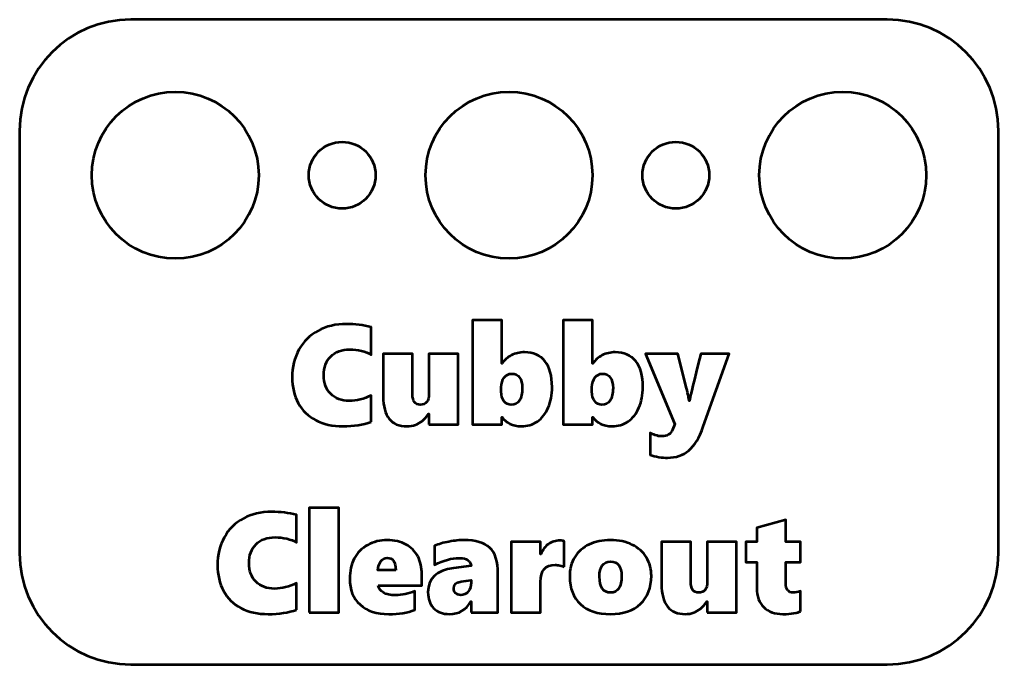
# Model space of a CAD drawing. Header units: centimetres. Extents: x -11.2 to 11.2, y -3 to 3.
# Drawn here: x 2.3 to 6.7, y 0.05 to 2.95 of the extents above; entities that cross this region are included whole.
import ezdxf

# ---------------------------------------------------------------- set-up
doc = ezdxf.new("R2010")
doc.units = ezdxf.units.CM
doc.header["$MEASUREMENT"] = 0
doc.layers.add('Layer 1', color=7, linetype='Continuous')

msp = doc.modelspace()

# ---------------------------------------------------------------- linework, layer by layer
at = {"layer": 'Layer 1', "lineweight": 53}
for centre, major_axis in [((3.00001, 2.24999), (0, 0.37501)), ((4.50001, 2.24999), (0, 0.37501)), ((6.00001, 2.24999), (0, 0.37501)), ((3.75, 2.25), (0, 0.15)), ((5.25, 2.25), (0, 0.15))]:
    msp.add_ellipse(centre, major_axis=major_axis, ratio=1, dxfattribs=at)
msp.add_open_spline([(2.3, 0.55), (2.3, 0.55), (2.3, 2.45), (2.3, 2.45), (2.3, 2.45), (2.3, 2.72614), (2.52386, 2.95), (2.8, 2.95), (2.8, 2.95), (2.8, 2.95), (6.2, 2.95), (6.2, 2.95), (6.2, 2.95), (6.47614, 2.95), (6.7, 2.72614), (6.7, 2.45), (6.7, 2.45), (6.7, 2.45), (6.7, 0.55), (6.7, 0.55), (6.7, 0.55), (6.7, 0.27386), (6.47614, 0.05), (6.2, 0.05), (6.2, 0.05), (6.2, 0.05), (2.8, 0.05), (2.8, 0.05), (2.8, 0.05), (2.52386, 0.05), (2.3, 0.27386), (2.3, 0.55)], degree=3, knots=[0, 0, 0, 0, 0.1111111, 0.1111111, 0.1111111, 0.1111111, 0.2222222, 0.2222222, 0.2222222, 0.2222222, 0.3333333, 0.3333333, 0.3333333, 0.3333333, 0.4444444, 0.4444444, 0.4444444, 0.4444444, 0.5555556, 0.5555556, 0.5555556, 0.5555556, 0.6666667, 0.6666667, 0.6666667, 0.6666667, 0.7777778, 0.7777778, 0.7777778, 0.7777778, 1, 1, 1, 1], dxfattribs=at)
at = {"layer": 'Layer 1', "color": 5, "lineweight": 53}
for points, knots in [([(4.69377, 1.29707), (4.69377, 1.26236), (4.68806, 1.23167), (4.67652, 1.20489), (4.67652, 1.20489), (4.66509, 1.17811), (4.64879, 1.15748), (4.62773, 1.14287), (4.62773, 1.14287), (4.60667, 1.12837), (4.58275, 1.12107), (4.55608, 1.12107), (4.55608, 1.12107), (4.53566, 1.12107), (4.51809, 1.12488), (4.50348, 1.13239), (4.50348, 1.13239), (4.48898, 1.13991), (4.47745, 1.14975), (4.46898, 1.16171), (4.46898, 1.16171), (4.46898, 1.16171), (4.46771, 1.16171), (4.46771, 1.16171), (4.46771, 1.16171), (4.46771, 1.16171), (4.46771, 1.12869), (4.46771, 1.12869), (4.46771, 1.12869), (4.46771, 1.12869), (4.33563, 1.12869), (4.33563, 1.12869), (4.33563, 1.12869), (4.33563, 1.12869), (4.33563, 1.59859), (4.33563, 1.59859), (4.33563, 1.59859), (4.33563, 1.59859), (4.46771, 1.59859), (4.46771, 1.59859), (4.46771, 1.59859), (4.46771, 1.59859), (4.46771, 1.40301), (4.46771, 1.40301), (4.46771, 1.40301), (4.46771, 1.40301), (4.46898, 1.40301), (4.46898, 1.40301), (4.46898, 1.40301), (4.47925, 1.41867), (4.49332, 1.43106), (4.511, 1.44016), (4.511, 1.44016), (4.52867, 1.44926), (4.54814, 1.45381), (4.56942, 1.45381), (4.56942, 1.45381), (4.60953, 1.45381), (4.64032, 1.44048), (4.6617, 1.41381), (4.6617, 1.41381), (4.68308, 1.38724), (4.69377, 1.34829), (4.69377, 1.29707)], [0, 0, 0, 0, 0.0588235, 0.0588235, 0.0588235, 0.0588235, 0.1176471, 0.1176471, 0.1176471, 0.1176471, 0.1764706, 0.1764706, 0.1764706, 0.1764706, 0.2352941, 0.2352941, 0.2352941, 0.2352941, 0.2941176, 0.2941176, 0.2941176, 0.2941176, 0.3529412, 0.3529412, 0.3529412, 0.3529412, 0.4117647, 0.4117647, 0.4117647, 0.4117647, 0.4705882, 0.4705882, 0.4705882, 0.4705882, 0.5294118, 0.5294118, 0.5294118, 0.5294118, 0.5882353, 0.5882353, 0.5882353, 0.5882353, 0.6470588, 0.6470588, 0.6470588, 0.6470588, 0.7058824, 0.7058824, 0.7058824, 0.7058824, 0.7647059, 0.7647059, 0.7647059, 0.7647059, 0.8235294, 0.8235294, 0.8235294, 0.8235294, 0.8823529, 0.8823529, 0.8823529, 0.8823529, 1, 1, 1, 1]), ([(5.10155, 1.29707), (5.10155, 1.26236), (5.09584, 1.23167), (5.0843, 1.20489), (5.0843, 1.20489), (5.07287, 1.17811), (5.05657, 1.15748), (5.03551, 1.14287), (5.03551, 1.14287), (5.01445, 1.12837), (4.99053, 1.12107), (4.96386, 1.12107), (4.96386, 1.12107), (4.94344, 1.12107), (4.92587, 1.12488), (4.91126, 1.13239), (4.91126, 1.13239), (4.89676, 1.13991), (4.88523, 1.14975), (4.87676, 1.16171), (4.87676, 1.16171), (4.87676, 1.16171), (4.87549, 1.16171), (4.87549, 1.16171), (4.87549, 1.16171), (4.87549, 1.16171), (4.87549, 1.12869), (4.87549, 1.12869), (4.87549, 1.12869), (4.87549, 1.12869), (4.74341, 1.12869), (4.74341, 1.12869), (4.74341, 1.12869), (4.74341, 1.12869), (4.74341, 1.59859), (4.74341, 1.59859), (4.74341, 1.59859), (4.74341, 1.59859), (4.87549, 1.59859), (4.87549, 1.59859), (4.87549, 1.59859), (4.87549, 1.59859), (4.87549, 1.40301), (4.87549, 1.40301), (4.87549, 1.40301), (4.87549, 1.40301), (4.87676, 1.40301), (4.87676, 1.40301), (4.87676, 1.40301), (4.88703, 1.41867), (4.9011, 1.43106), (4.91878, 1.44016), (4.91878, 1.44016), (4.93645, 1.44926), (4.95592, 1.45381), (4.9772, 1.45381), (4.9772, 1.45381), (5.01731, 1.45381), (5.0481, 1.44048), (5.06948, 1.41381), (5.06948, 1.41381), (5.09086, 1.38724), (5.10155, 1.34829), (5.10155, 1.29707)], [0, 0, 0, 0, 0.0588235, 0.0588235, 0.0588235, 0.0588235, 0.1176471, 0.1176471, 0.1176471, 0.1176471, 0.1764706, 0.1764706, 0.1764706, 0.1764706, 0.2352941, 0.2352941, 0.2352941, 0.2352941, 0.2941176, 0.2941176, 0.2941176, 0.2941176, 0.3529412, 0.3529412, 0.3529412, 0.3529412, 0.4117647, 0.4117647, 0.4117647, 0.4117647, 0.4705882, 0.4705882, 0.4705882, 0.4705882, 0.5294118, 0.5294118, 0.5294118, 0.5294118, 0.5882353, 0.5882353, 0.5882353, 0.5882353, 0.6470588, 0.6470588, 0.6470588, 0.6470588, 0.7058824, 0.7058824, 0.7058824, 0.7058824, 0.7647059, 0.7647059, 0.7647059, 0.7647059, 0.8235294, 0.8235294, 0.8235294, 0.8235294, 0.8823529, 0.8823529, 0.8823529, 0.8823529, 1, 1, 1, 1]), ([(3.88108, 1.14086), (3.84425, 1.12763), (3.80181, 1.12107), (3.75366, 1.12107), (3.75366, 1.12107), (3.70635, 1.12107), (3.6655, 1.13007), (3.63121, 1.14816), (3.63121, 1.14816), (3.59692, 1.16626), (3.57067, 1.19198), (3.55257, 1.22542), (3.55257, 1.22542), (3.53448, 1.25876), (3.52548, 1.29728), (3.52548, 1.34089), (3.52548, 1.34089), (3.52548, 1.38777), (3.53564, 1.42957), (3.55585, 1.46609), (3.55585, 1.46609), (3.57607, 1.50271), (3.60475, 1.53096), (3.64179, 1.55086), (3.64179, 1.55086), (3.67873, 1.57086), (3.72127, 1.58081), (3.76943, 1.58081), (3.76943, 1.58081), (3.80795, 1.58081), (3.8451, 1.57615), (3.88108, 1.56684), (3.88108, 1.56684), (3.88108, 1.56684), (3.88108, 1.44302), (3.88108, 1.44302), (3.88108, 1.44302), (3.8687, 1.45042), (3.85388, 1.45624), (3.83674, 1.46037), (3.83674, 1.46037), (3.81959, 1.4645), (3.80223, 1.46651), (3.78467, 1.46651), (3.78467, 1.46651), (3.74826, 1.46651), (3.71958, 1.45603), (3.69852, 1.43518), (3.69852, 1.43518), (3.67756, 1.41433), (3.66709, 1.38608), (3.66709, 1.35031), (3.66709, 1.35031), (3.66709, 1.31475), (3.67756, 1.2867), (3.69852, 1.26617), (3.69852, 1.26617), (3.71958, 1.24564), (3.74762, 1.23537), (3.78276, 1.23537), (3.78276, 1.23537), (3.81525, 1.23537), (3.84795, 1.24363), (3.88108, 1.26014), (3.88108, 1.26014), (3.88108, 1.26014), (3.88108, 1.14086), (3.88108, 1.14086)], [0, 0, 0, 0, 0.0555556, 0.0555556, 0.0555556, 0.0555556, 0.1111111, 0.1111111, 0.1111111, 0.1111111, 0.1666667, 0.1666667, 0.1666667, 0.1666667, 0.2222222, 0.2222222, 0.2222222, 0.2222222, 0.2777778, 0.2777778, 0.2777778, 0.2777778, 0.3333333, 0.3333333, 0.3333333, 0.3333333, 0.3888889, 0.3888889, 0.3888889, 0.3888889, 0.4444444, 0.4444444, 0.4444444, 0.4444444, 0.5, 0.5, 0.5, 0.5, 0.5555556, 0.5555556, 0.5555556, 0.5555556, 0.6111111, 0.6111111, 0.6111111, 0.6111111, 0.6666667, 0.6666667, 0.6666667, 0.6666667, 0.7222222, 0.7222222, 0.7222222, 0.7222222, 0.7777778, 0.7777778, 0.7777778, 0.7777778, 0.8333333, 0.8333333, 0.8333333, 0.8333333, 0.8888889, 0.8888889, 0.8888889, 0.8888889, 1, 1, 1, 1]), ([(4.14005, 1.12869), (4.14005, 1.12869), (4.14005, 1.17759), (4.14005, 1.17759), (4.14005, 1.17759), (4.14005, 1.17759), (4.13878, 1.17759), (4.13878, 1.17759), (4.13878, 1.17759), (4.12788, 1.16256), (4.11804, 1.15155), (4.10925, 1.14457), (4.10925, 1.14457), (4.10047, 1.13758), (4.09052, 1.13187), (4.07951, 1.12753), (4.07951, 1.12753), (4.0684, 1.12319), (4.0556, 1.12107), (4.04088, 1.12107), (4.04088, 1.12107), (4.00617, 1.12107), (3.97971, 1.13229), (3.96162, 1.15483), (3.96162, 1.15483), (3.94341, 1.17737), (3.93431, 1.21061), (3.93431, 1.25463), (3.93431, 1.25463), (3.93431, 1.25463), (3.93431, 1.44619), (3.93431, 1.44619), (3.93431, 1.44619), (3.93431, 1.44619), (4.06639, 1.44619), (4.06639, 1.44619), (4.06639, 1.44619), (4.06639, 1.44619), (4.06639, 1.26447), (4.06639, 1.26447), (4.06639, 1.26447), (4.06639, 1.23325), (4.07803, 1.21759), (4.10132, 1.21759), (4.10132, 1.21759), (4.11412, 1.21759), (4.12375, 1.22182), (4.13031, 1.23029), (4.13031, 1.23029), (4.13677, 1.23876), (4.14005, 1.25082), (4.14005, 1.26627), (4.14005, 1.26627), (4.14005, 1.26627), (4.14005, 1.44619), (4.14005, 1.44619), (4.14005, 1.44619), (4.14005, 1.44619), (4.27213, 1.44619), (4.27213, 1.44619), (4.27213, 1.44619), (4.27213, 1.44619), (4.27213, 1.12869), (4.27213, 1.12869), (4.27213, 1.12869), (4.27213, 1.12869), (4.14005, 1.12869), (4.14005, 1.12869)], [0, 0, 0, 0, 0.0555556, 0.0555556, 0.0555556, 0.0555556, 0.1111111, 0.1111111, 0.1111111, 0.1111111, 0.1666667, 0.1666667, 0.1666667, 0.1666667, 0.2222222, 0.2222222, 0.2222222, 0.2222222, 0.2777778, 0.2777778, 0.2777778, 0.2777778, 0.3333333, 0.3333333, 0.3333333, 0.3333333, 0.3888889, 0.3888889, 0.3888889, 0.3888889, 0.4444444, 0.4444444, 0.4444444, 0.4444444, 0.5, 0.5, 0.5, 0.5, 0.5555556, 0.5555556, 0.5555556, 0.5555556, 0.6111111, 0.6111111, 0.6111111, 0.6111111, 0.6666667, 0.6666667, 0.6666667, 0.6666667, 0.7222222, 0.7222222, 0.7222222, 0.7222222, 0.7777778, 0.7777778, 0.7777778, 0.7777778, 0.8333333, 0.8333333, 0.8333333, 0.8333333, 0.8888889, 0.8888889, 0.8888889, 0.8888889, 1, 1, 1, 1]), ([(5.21279, 0.97946), (5.2004, 0.97946), (5.18707, 0.98052), (5.17278, 0.98275), (5.17278, 0.98275), (5.1586, 0.98486), (5.14579, 0.98804), (5.13468, 0.99216), (5.13468, 0.99216), (5.13468, 0.99216), (5.13468, 1.09186), (5.13468, 1.09186), (5.13468, 1.09186), (5.13987, 1.08794), (5.14749, 1.08424), (5.15775, 1.08096), (5.15775, 1.08096), (5.16791, 1.07768), (5.17765, 1.07598), (5.18664, 1.07598), (5.18664, 1.07598), (5.2112, 1.07598), (5.2275, 1.08572), (5.23554, 1.10509), (5.23554, 1.10509), (5.23554, 1.10509), (5.24581, 1.12996), (5.24581, 1.12996), (5.24581, 1.12996), (5.24581, 1.12996), (5.11309, 1.44619), (5.11309, 1.44619), (5.11309, 1.44619), (5.11309, 1.44619), (5.25914, 1.44619), (5.25914, 1.44619), (5.25914, 1.44619), (5.25914, 1.44619), (5.29766, 1.29305), (5.29766, 1.29305), (5.29766, 1.29305), (5.30507, 1.26447), (5.30909, 1.24532), (5.30973, 1.23537), (5.30973, 1.23537), (5.30973, 1.23537), (5.311, 1.23537), (5.311, 1.23537), (5.311, 1.23537), (5.31163, 1.23992), (5.31248, 1.245), (5.31364, 1.25061), (5.31364, 1.25061), (5.31481, 1.25611), (5.3309, 1.32131), (5.3619, 1.44619), (5.3619, 1.44619), (5.3619, 1.44619), (5.49028, 1.44619), (5.49028, 1.44619), (5.49028, 1.44619), (5.49028, 1.44619), (5.37344, 1.11959), (5.37344, 1.11959), (5.37344, 1.11959), (5.35587, 1.06963), (5.33407, 1.03376), (5.30814, 1.01206), (5.30814, 1.01206), (5.28221, 0.99037), (5.25046, 0.97946), (5.21279, 0.97946)], [0, 0, 0, 0, 0.0526316, 0.0526316, 0.0526316, 0.0526316, 0.1052632, 0.1052632, 0.1052632, 0.1052632, 0.1578947, 0.1578947, 0.1578947, 0.1578947, 0.2105263, 0.2105263, 0.2105263, 0.2105263, 0.2631579, 0.2631579, 0.2631579, 0.2631579, 0.3157895, 0.3157895, 0.3157895, 0.3157895, 0.3684211, 0.3684211, 0.3684211, 0.3684211, 0.4210526, 0.4210526, 0.4210526, 0.4210526, 0.4736842, 0.4736842, 0.4736842, 0.4736842, 0.5263158, 0.5263158, 0.5263158, 0.5263158, 0.5789474, 0.5789474, 0.5789474, 0.5789474, 0.6315789, 0.6315789, 0.6315789, 0.6315789, 0.6842105, 0.6842105, 0.6842105, 0.6842105, 0.7368421, 0.7368421, 0.7368421, 0.7368421, 0.7894737, 0.7894737, 0.7894737, 0.7894737, 0.8421053, 0.8421053, 0.8421053, 0.8421053, 0.8947368, 0.8947368, 0.8947368, 0.8947368, 1, 1, 1, 1]), ([(4.55979, 1.29305), (4.55979, 1.31432), (4.55566, 1.33041), (4.54751, 1.3411), (4.54751, 1.3411), (4.53936, 1.35189), (4.52761, 1.35729), (4.51237, 1.35729), (4.51237, 1.35729), (4.49893, 1.35729), (4.48771, 1.35168), (4.47872, 1.34036), (4.47872, 1.34036), (4.46972, 1.32914), (4.46528, 1.31443), (4.46528, 1.29644), (4.46528, 1.29644), (4.46528, 1.29644), (4.46528, 1.27717), (4.46528, 1.27717), (4.46528, 1.27717), (4.46528, 1.25897), (4.4693, 1.24447), (4.47734, 1.23378), (4.47734, 1.23378), (4.48538, 1.22299), (4.49618, 1.21759), (4.50983, 1.21759), (4.50983, 1.21759), (4.52581, 1.21759), (4.53809, 1.22415), (4.54677, 1.23728), (4.54677, 1.23728), (4.55545, 1.2504), (4.55979, 1.26903), (4.55979, 1.29305)], [0, 0, 0, 0, 0.1, 0.1, 0.1, 0.1, 0.2, 0.2, 0.2, 0.2, 0.3, 0.3, 0.3, 0.3, 0.4, 0.4, 0.4, 0.4, 0.5, 0.5, 0.5, 0.5, 0.6, 0.6, 0.6, 0.6, 0.7, 0.7, 0.7, 0.7, 0.8, 0.8, 0.8, 0.8, 1, 1, 1, 1]), ([(4.96757, 1.29305), (4.96757, 1.31432), (4.96344, 1.33041), (4.95529, 1.3411), (4.95529, 1.3411), (4.94714, 1.35189), (4.93539, 1.35729), (4.92015, 1.35729), (4.92015, 1.35729), (4.90671, 1.35729), (4.89549, 1.35168), (4.8865, 1.34036), (4.8865, 1.34036), (4.8775, 1.32914), (4.87306, 1.31443), (4.87306, 1.29644), (4.87306, 1.29644), (4.87306, 1.29644), (4.87306, 1.27717), (4.87306, 1.27717), (4.87306, 1.27717), (4.87306, 1.25897), (4.87708, 1.24447), (4.88512, 1.23378), (4.88512, 1.23378), (4.89316, 1.22299), (4.90396, 1.21759), (4.91761, 1.21759), (4.91761, 1.21759), (4.93359, 1.21759), (4.94587, 1.22415), (4.95455, 1.23728), (4.95455, 1.23728), (4.96323, 1.2504), (4.96757, 1.26903), (4.96757, 1.29305)], [0, 0, 0, 0, 0.1, 0.1, 0.1, 0.1, 0.2, 0.2, 0.2, 0.2, 0.3, 0.3, 0.3, 0.3, 0.4, 0.4, 0.4, 0.4, 0.5, 0.5, 0.5, 0.5, 0.6, 0.6, 0.6, 0.6, 0.7, 0.7, 0.7, 0.7, 0.8, 0.8, 0.8, 0.8, 1, 1, 1, 1]), ([(3.60237, 0.28403), (3.60237, 0.28403), (3.60237, 0.75393), (3.60237, 0.75393), (3.60237, 0.75393), (3.60237, 0.75393), (3.73445, 0.75393), (3.73445, 0.75393), (3.73445, 0.75393), (3.73445, 0.75393), (3.73445, 0.28403), (3.73445, 0.28403), (3.73445, 0.28403), (3.73445, 0.28403), (3.60237, 0.28403), (3.60237, 0.28403)], [0, 0, 0, 0, 0.2, 0.2, 0.2, 0.2, 0.4, 0.4, 0.4, 0.4, 0.6, 0.6, 0.6, 0.6, 1, 1, 1, 1]), ([(3.54533, 0.2962), (3.5085, 0.28297), (3.46606, 0.27641), (3.41791, 0.27641), (3.41791, 0.27641), (3.3706, 0.27641), (3.32975, 0.28541), (3.29546, 0.3035), (3.29546, 0.3035), (3.26117, 0.3216), (3.23492, 0.34732), (3.21682, 0.38076), (3.21682, 0.38076), (3.19873, 0.4141), (3.18973, 0.45262), (3.18973, 0.49623), (3.18973, 0.49623), (3.18973, 0.54311), (3.19989, 0.58491), (3.2201, 0.62143), (3.2201, 0.62143), (3.24032, 0.65805), (3.269, 0.6863), (3.30604, 0.7062), (3.30604, 0.7062), (3.34298, 0.7262), (3.38552, 0.73615), (3.43368, 0.73615), (3.43368, 0.73615), (3.4722, 0.73615), (3.50935, 0.73149), (3.54533, 0.72218), (3.54533, 0.72218), (3.54533, 0.72218), (3.54533, 0.59836), (3.54533, 0.59836), (3.54533, 0.59836), (3.53295, 0.60576), (3.51813, 0.61158), (3.50099, 0.61571), (3.50099, 0.61571), (3.48384, 0.61984), (3.46648, 0.62185), (3.44892, 0.62185), (3.44892, 0.62185), (3.41251, 0.62185), (3.38383, 0.61137), (3.36277, 0.59052), (3.36277, 0.59052), (3.34181, 0.56967), (3.33134, 0.54142), (3.33134, 0.50565), (3.33134, 0.50565), (3.33134, 0.47009), (3.34181, 0.44204), (3.36277, 0.42151), (3.36277, 0.42151), (3.38383, 0.40098), (3.41187, 0.39071), (3.44701, 0.39071), (3.44701, 0.39071), (3.4795, 0.39071), (3.5122, 0.39897), (3.54533, 0.41548), (3.54533, 0.41548), (3.54533, 0.41548), (3.54533, 0.2962), (3.54533, 0.2962)], [0, 0, 0, 0, 0.0555556, 0.0555556, 0.0555556, 0.0555556, 0.1111111, 0.1111111, 0.1111111, 0.1111111, 0.1666667, 0.1666667, 0.1666667, 0.1666667, 0.2222222, 0.2222222, 0.2222222, 0.2222222, 0.2777778, 0.2777778, 0.2777778, 0.2777778, 0.3333333, 0.3333333, 0.3333333, 0.3333333, 0.3888889, 0.3888889, 0.3888889, 0.3888889, 0.4444444, 0.4444444, 0.4444444, 0.4444444, 0.5, 0.5, 0.5, 0.5, 0.5555556, 0.5555556, 0.5555556, 0.5555556, 0.6111111, 0.6111111, 0.6111111, 0.6111111, 0.6666667, 0.6666667, 0.6666667, 0.6666667, 0.7222222, 0.7222222, 0.7222222, 0.7222222, 0.7777778, 0.7777778, 0.7777778, 0.7777778, 0.8333333, 0.8333333, 0.8333333, 0.8333333, 0.8888889, 0.8888889, 0.8888889, 0.8888889, 1, 1, 1, 1]), ([(5.81027, 0.28848), (5.80424, 0.28562), (5.7945, 0.28287), (5.78085, 0.28033), (5.78085, 0.28033), (5.7672, 0.27768), (5.75079, 0.27641), (5.73153, 0.27641), (5.73153, 0.27641), (5.69481, 0.27641), (5.66602, 0.28657), (5.64517, 0.30678), (5.64517, 0.30678), (5.62443, 0.327), (5.61406, 0.35589), (5.61406, 0.39325), (5.61406, 0.39325), (5.61406, 0.39325), (5.61406, 0.51009), (5.61406, 0.51009), (5.61406, 0.51009), (5.61406, 0.51009), (5.56389, 0.51009), (5.56389, 0.51009), (5.56389, 0.51009), (5.56389, 0.51009), (5.56389, 0.60153), (5.56389, 0.60153), (5.56389, 0.60153), (5.56389, 0.60153), (5.61406, 0.60153), (5.61406, 0.60153), (5.61406, 0.60153), (5.61406, 0.60153), (5.61406, 0.66397), (5.61406, 0.66397), (5.61406, 0.66397), (5.61406, 0.66397), (5.74423, 0.69996), (5.74423, 0.69996), (5.74423, 0.69996), (5.74423, 0.69996), (5.74423, 0.60153), (5.74423, 0.60153), (5.74423, 0.60153), (5.74423, 0.60153), (5.81027, 0.60153), (5.81027, 0.60153), (5.81027, 0.60153), (5.81027, 0.60153), (5.81027, 0.51009), (5.81027, 0.51009), (5.81027, 0.51009), (5.81027, 0.51009), (5.74423, 0.51009), (5.74423, 0.51009), (5.74423, 0.51009), (5.74423, 0.51009), (5.74423, 0.41484), (5.74423, 0.41484), (5.74423, 0.41484), (5.74423, 0.3869), (5.75534, 0.37293), (5.77746, 0.37293), (5.77746, 0.37293), (5.78773, 0.37293), (5.79873, 0.37526), (5.81027, 0.37992), (5.81027, 0.37992), (5.81027, 0.37992), (5.81027, 0.28848), (5.81027, 0.28848)], [0, 0, 0, 0, 0.0526316, 0.0526316, 0.0526316, 0.0526316, 0.1052632, 0.1052632, 0.1052632, 0.1052632, 0.1578947, 0.1578947, 0.1578947, 0.1578947, 0.2105263, 0.2105263, 0.2105263, 0.2105263, 0.2631579, 0.2631579, 0.2631579, 0.2631579, 0.3157895, 0.3157895, 0.3157895, 0.3157895, 0.3684211, 0.3684211, 0.3684211, 0.3684211, 0.4210526, 0.4210526, 0.4210526, 0.4210526, 0.4736842, 0.4736842, 0.4736842, 0.4736842, 0.5263158, 0.5263158, 0.5263158, 0.5263158, 0.5789474, 0.5789474, 0.5789474, 0.5789474, 0.6315789, 0.6315789, 0.6315789, 0.6315789, 0.6842105, 0.6842105, 0.6842105, 0.6842105, 0.7368421, 0.7368421, 0.7368421, 0.7368421, 0.7894737, 0.7894737, 0.7894737, 0.7894737, 0.8421053, 0.8421053, 0.8421053, 0.8421053, 0.8947368, 0.8947368, 0.8947368, 0.8947368, 1, 1, 1, 1]), ([(3.91173, 0.40532), (3.91405, 0.39166), (3.92189, 0.38097), (3.93533, 0.37314), (3.93533, 0.37314), (3.94877, 0.36542), (3.96655, 0.3615), (3.98867, 0.3615), (3.98867, 0.3615), (4.01946, 0.3615), (4.04867, 0.36743), (4.07619, 0.37928), (4.07619, 0.37928), (4.07619, 0.37928), (4.07619, 0.29567), (4.07619, 0.29567), (4.07619, 0.29567), (4.04412, 0.28287), (4.00528, 0.27641), (3.95956, 0.27641), (3.95956, 0.27641), (3.90421, 0.27641), (3.86114, 0.29059), (3.83034, 0.31885), (3.83034, 0.31885), (3.79954, 0.34711), (3.78409, 0.38605), (3.78409, 0.43569), (3.78409, 0.43569), (3.78409, 0.46977), (3.79086, 0.49982), (3.80441, 0.52586), (3.80441, 0.52586), (3.81796, 0.55179), (3.83796, 0.57221), (3.86452, 0.58703), (3.86452, 0.58703), (3.89109, 0.60174), (3.9203, 0.60915), (3.95237, 0.60915), (3.95237, 0.60915), (3.98517, 0.60915), (4.01333, 0.6028), (4.03671, 0.58999), (4.03671, 0.58999), (4.06, 0.57719), (4.07778, 0.5592), (4.08984, 0.53602), (4.08984, 0.53602), (4.10191, 0.51295), (4.10794, 0.48585), (4.10794, 0.45485), (4.10794, 0.45485), (4.10794, 0.45485), (4.10794, 0.40532), (4.10794, 0.40532), (4.10794, 0.40532), (4.10794, 0.40532), (3.91173, 0.40532), (3.91173, 0.40532)], [0, 0, 0, 0, 0.0625, 0.0625, 0.0625, 0.0625, 0.125, 0.125, 0.125, 0.125, 0.1875, 0.1875, 0.1875, 0.1875, 0.25, 0.25, 0.25, 0.25, 0.3125, 0.3125, 0.3125, 0.3125, 0.375, 0.375, 0.375, 0.375, 0.4375, 0.4375, 0.4375, 0.4375, 0.5, 0.5, 0.5, 0.5, 0.5625, 0.5625, 0.5625, 0.5625, 0.625, 0.625, 0.625, 0.625, 0.6875, 0.6875, 0.6875, 0.6875, 0.75, 0.75, 0.75, 0.75, 0.8125, 0.8125, 0.8125, 0.8125, 0.875, 0.875, 0.875, 0.875, 1, 1, 1, 1]), ([(4.32956, 0.28403), (4.32956, 0.28403), (4.32956, 0.33229), (4.32956, 0.33229), (4.32956, 0.33229), (4.32956, 0.33229), (4.32829, 0.33229), (4.32829, 0.33229), (4.32829, 0.33229), (4.30722, 0.29504), (4.27505, 0.27641), (4.23166, 0.27641), (4.23166, 0.27641), (4.20171, 0.27641), (4.17821, 0.2853), (4.16128, 0.30308), (4.16128, 0.30308), (4.14435, 0.32086), (4.13588, 0.34457), (4.13588, 0.37431), (4.13588, 0.37431), (4.13588, 0.43664), (4.17419, 0.47284), (4.25082, 0.48268), (4.25082, 0.48268), (4.25082, 0.48268), (4.32956, 0.49295), (4.32956, 0.49295), (4.32956, 0.49295), (4.32956, 0.50332), (4.3249, 0.51189), (4.31559, 0.51856), (4.31559, 0.51856), (4.30638, 0.52522), (4.29389, 0.52851), (4.27812, 0.52851), (4.27812, 0.52851), (4.24267, 0.52851), (4.2052, 0.51835), (4.16573, 0.49803), (4.16573, 0.49803), (4.16573, 0.49803), (4.16573, 0.58375), (4.16573, 0.58375), (4.16573, 0.58375), (4.18287, 0.59116), (4.20435, 0.5973), (4.23018, 0.60206), (4.23018, 0.60206), (4.256, 0.60682), (4.27812, 0.60915), (4.29654, 0.60915), (4.29654, 0.60915), (4.3504, 0.60915), (4.38956, 0.59761), (4.4138, 0.57454), (4.4138, 0.57454), (4.43803, 0.55158), (4.45021, 0.51305), (4.45021, 0.45918), (4.45021, 0.45918), (4.45021, 0.45918), (4.45021, 0.28403), (4.45021, 0.28403), (4.45021, 0.28403), (4.45021, 0.28403), (4.32956, 0.28403), (4.32956, 0.28403)], [0, 0, 0, 0, 0.0555556, 0.0555556, 0.0555556, 0.0555556, 0.1111111, 0.1111111, 0.1111111, 0.1111111, 0.1666667, 0.1666667, 0.1666667, 0.1666667, 0.2222222, 0.2222222, 0.2222222, 0.2222222, 0.2777778, 0.2777778, 0.2777778, 0.2777778, 0.3333333, 0.3333333, 0.3333333, 0.3333333, 0.3888889, 0.3888889, 0.3888889, 0.3888889, 0.4444444, 0.4444444, 0.4444444, 0.4444444, 0.5, 0.5, 0.5, 0.5, 0.5555556, 0.5555556, 0.5555556, 0.5555556, 0.6111111, 0.6111111, 0.6111111, 0.6111111, 0.6666667, 0.6666667, 0.6666667, 0.6666667, 0.7222222, 0.7222222, 0.7222222, 0.7222222, 0.7777778, 0.7777778, 0.7777778, 0.7777778, 0.8333333, 0.8333333, 0.8333333, 0.8333333, 0.8888889, 0.8888889, 0.8888889, 0.8888889, 1, 1, 1, 1]), ([(4.74866, 0.4885), (4.74369, 0.49072), (4.73702, 0.49284), (4.72855, 0.49464), (4.72855, 0.49464), (4.71998, 0.49644), (4.71299, 0.49739), (4.70739, 0.49739), (4.70739, 0.49739), (4.66378, 0.49739), (4.64198, 0.4722), (4.64198, 0.42172), (4.64198, 0.42172), (4.64198, 0.42172), (4.64198, 0.28403), (4.64198, 0.28403), (4.64198, 0.28403), (4.64198, 0.28403), (4.5099, 0.28403), (4.5099, 0.28403), (4.5099, 0.28403), (4.5099, 0.28403), (4.5099, 0.60153), (4.5099, 0.60153), (4.5099, 0.60153), (4.5099, 0.60153), (4.64198, 0.60153), (4.64198, 0.60153), (4.64198, 0.60153), (4.64198, 0.60153), (4.64198, 0.54565), (4.64198, 0.54565), (4.64198, 0.54565), (4.64198, 0.54565), (4.64325, 0.54565), (4.64325, 0.54565), (4.64325, 0.54565), (4.65129, 0.56576), (4.66272, 0.5811), (4.67765, 0.59158), (4.67765, 0.59158), (4.69257, 0.60206), (4.70993, 0.60725), (4.72972, 0.60725), (4.72972, 0.60725), (4.73702, 0.60725), (4.74326, 0.60598), (4.74866, 0.60354), (4.74866, 0.60354), (4.74866, 0.60354), (4.74866, 0.4885), (4.74866, 0.4885)], [0, 0, 0, 0, 0.0714286, 0.0714286, 0.0714286, 0.0714286, 0.1428571, 0.1428571, 0.1428571, 0.1428571, 0.2142857, 0.2142857, 0.2142857, 0.2142857, 0.2857143, 0.2857143, 0.2857143, 0.2857143, 0.3571429, 0.3571429, 0.3571429, 0.3571429, 0.4285714, 0.4285714, 0.4285714, 0.4285714, 0.5, 0.5, 0.5, 0.5, 0.5714286, 0.5714286, 0.5714286, 0.5714286, 0.6428571, 0.6428571, 0.6428571, 0.6428571, 0.7142857, 0.7142857, 0.7142857, 0.7142857, 0.7857143, 0.7857143, 0.7857143, 0.7857143, 0.8571429, 0.8571429, 0.8571429, 0.8571429, 1, 1, 1, 1]), ([(5.13982, 0.44839), (5.13982, 0.39484), (5.12363, 0.35282), (5.09135, 0.32224), (5.09135, 0.32224), (5.05896, 0.29165), (5.01377, 0.27641), (4.95567, 0.27641), (4.95567, 0.27641), (4.89799, 0.27641), (4.85312, 0.29133), (4.82094, 0.32118), (4.82094, 0.32118), (4.78888, 0.35102), (4.77279, 0.39219), (4.77279, 0.44469), (4.77279, 0.44469), (4.77279, 0.47834), (4.7803, 0.50755), (4.79544, 0.53232), (4.79544, 0.53232), (4.81047, 0.55708), (4.83195, 0.57613), (4.85989, 0.58936), (4.85989, 0.58936), (4.88783, 0.60259), (4.9199, 0.60915), (4.95631, 0.60915), (4.95631, 0.60915), (4.99388, 0.60915), (5.02647, 0.60227), (5.0541, 0.58841), (5.0541, 0.58841), (5.08172, 0.57454), (5.10288, 0.55539), (5.1177, 0.53073), (5.1177, 0.53073), (5.13241, 0.50617), (5.13982, 0.47876), (5.13982, 0.44839)], [0, 0, 0, 0, 0.0909091, 0.0909091, 0.0909091, 0.0909091, 0.1818182, 0.1818182, 0.1818182, 0.1818182, 0.2727273, 0.2727273, 0.2727273, 0.2727273, 0.3636364, 0.3636364, 0.3636364, 0.3636364, 0.4545455, 0.4545455, 0.4545455, 0.4545455, 0.5454545, 0.5454545, 0.5454545, 0.5454545, 0.6363636, 0.6363636, 0.6363636, 0.6363636, 0.7272727, 0.7272727, 0.7272727, 0.7272727, 0.8181818, 0.8181818, 0.8181818, 0.8181818, 1, 1, 1, 1]), ([(5.39117, 0.28403), (5.39117, 0.28403), (5.39117, 0.33293), (5.39117, 0.33293), (5.39117, 0.33293), (5.39117, 0.33293), (5.3899, 0.33293), (5.3899, 0.33293), (5.3899, 0.33293), (5.379, 0.3179), (5.36916, 0.30689), (5.36037, 0.29991), (5.36037, 0.29991), (5.35159, 0.29292), (5.34164, 0.28721), (5.33063, 0.28287), (5.33063, 0.28287), (5.31952, 0.27853), (5.30672, 0.27641), (5.292, 0.27641), (5.292, 0.27641), (5.25729, 0.27641), (5.23083, 0.28763), (5.21274, 0.31017), (5.21274, 0.31017), (5.19453, 0.33271), (5.18543, 0.36595), (5.18543, 0.40997), (5.18543, 0.40997), (5.18543, 0.40997), (5.18543, 0.60153), (5.18543, 0.60153), (5.18543, 0.60153), (5.18543, 0.60153), (5.31751, 0.60153), (5.31751, 0.60153), (5.31751, 0.60153), (5.31751, 0.60153), (5.31751, 0.41981), (5.31751, 0.41981), (5.31751, 0.41981), (5.31751, 0.38859), (5.32915, 0.37293), (5.35244, 0.37293), (5.35244, 0.37293), (5.36524, 0.37293), (5.37487, 0.37716), (5.38143, 0.38563), (5.38143, 0.38563), (5.38789, 0.3941), (5.39117, 0.40616), (5.39117, 0.42161), (5.39117, 0.42161), (5.39117, 0.42161), (5.39117, 0.60153), (5.39117, 0.60153), (5.39117, 0.60153), (5.39117, 0.60153), (5.52325, 0.60153), (5.52325, 0.60153), (5.52325, 0.60153), (5.52325, 0.60153), (5.52325, 0.28403), (5.52325, 0.28403), (5.52325, 0.28403), (5.52325, 0.28403), (5.39117, 0.28403), (5.39117, 0.28403)], [0, 0, 0, 0, 0.0555556, 0.0555556, 0.0555556, 0.0555556, 0.1111111, 0.1111111, 0.1111111, 0.1111111, 0.1666667, 0.1666667, 0.1666667, 0.1666667, 0.2222222, 0.2222222, 0.2222222, 0.2222222, 0.2777778, 0.2777778, 0.2777778, 0.2777778, 0.3333333, 0.3333333, 0.3333333, 0.3333333, 0.3888889, 0.3888889, 0.3888889, 0.3888889, 0.4444444, 0.4444444, 0.4444444, 0.4444444, 0.5, 0.5, 0.5, 0.5, 0.5555556, 0.5555556, 0.5555556, 0.5555556, 0.6111111, 0.6111111, 0.6111111, 0.6111111, 0.6666667, 0.6666667, 0.6666667, 0.6666667, 0.7222222, 0.7222222, 0.7222222, 0.7222222, 0.7777778, 0.7777778, 0.7777778, 0.7777778, 0.8333333, 0.8333333, 0.8333333, 0.8333333, 0.8888889, 0.8888889, 0.8888889, 0.8888889, 1, 1, 1, 1]), ([(3.9911, 0.47453), (3.9911, 0.51094), (3.97798, 0.52914), (3.95173, 0.52914), (3.95173, 0.52914), (3.94072, 0.52914), (3.93162, 0.52417), (3.92411, 0.51422), (3.92411, 0.51422), (3.9167, 0.50416), (3.91236, 0.49104), (3.91109, 0.47453), (3.91109, 0.47453), (3.91109, 0.47453), (3.9911, 0.47453), (3.9911, 0.47453)], [0, 0, 0, 0, 0.2, 0.2, 0.2, 0.2, 0.4, 0.4, 0.4, 0.4, 0.6, 0.6, 0.6, 0.6, 1, 1, 1, 1]), ([(5.00584, 0.44775), (5.00584, 0.49104), (4.98933, 0.51263), (4.95631, 0.51263), (4.95631, 0.51263), (4.92329, 0.51263), (4.90678, 0.48998), (4.90678, 0.44469), (4.90678, 0.44469), (4.90678, 0.39685), (4.9235, 0.37293), (4.95694, 0.37293), (4.95694, 0.37293), (4.98954, 0.37293), (5.00584, 0.39791), (5.00584, 0.44775)], [0, 0, 0, 0, 0.2, 0.2, 0.2, 0.2, 0.4, 0.4, 0.4, 0.4, 0.6, 0.6, 0.6, 0.6, 1, 1, 1, 1]), ([(4.25145, 0.39187), (4.25145, 0.3832), (4.2542, 0.37611), (4.25971, 0.3705), (4.25971, 0.3705), (4.2651, 0.36489), (4.27293, 0.36214), (4.28309, 0.36214), (4.28309, 0.36214), (4.29696, 0.36214), (4.30807, 0.36732), (4.31664, 0.37769), (4.31664, 0.37769), (4.32522, 0.38796), (4.32956, 0.40119), (4.32956, 0.41738), (4.32956, 0.41738), (4.32956, 0.41738), (4.32956, 0.42945), (4.32956, 0.42945), (4.32956, 0.42945), (4.32956, 0.42945), (4.28489, 0.4232), (4.28489, 0.4232), (4.28489, 0.4232), (4.26256, 0.4195), (4.25145, 0.40913), (4.25145, 0.39187)], [0, 0, 0, 0, 0.125, 0.125, 0.125, 0.125, 0.25, 0.25, 0.25, 0.25, 0.375, 0.375, 0.375, 0.375, 0.5, 0.5, 0.5, 0.5, 0.625, 0.625, 0.625, 0.625, 0.75, 0.75, 0.75, 0.75, 1, 1, 1, 1])]:
    msp.add_open_spline(points, degree=3, knots=knots, dxfattribs=at)

doc.saveas('drawing.dxf')
